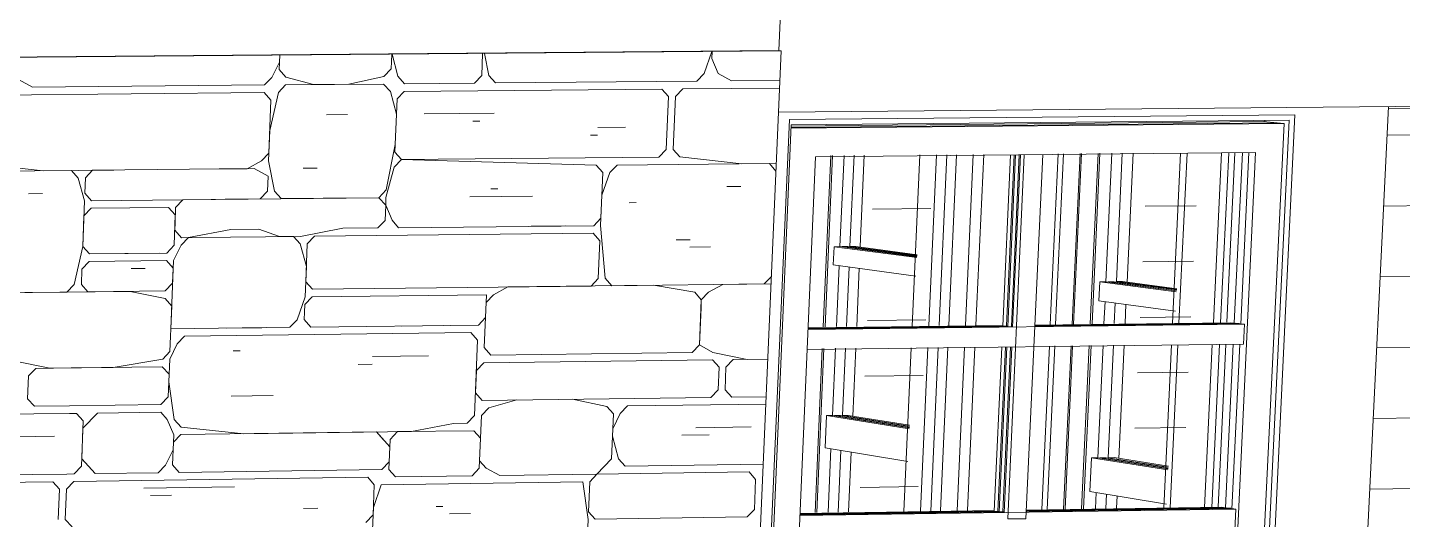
# Model space of a CAD drawing. Header units: inches. Extents: x 205 to 211, y -138 to -29.
# Drawn here: x 209.1321 to 209.2479, y -73.0339 to -72.9925 of the extents above; entities that cross this region are included whole.
import ezdxf

# ---------------------------------------------------------------- set-up
doc = ezdxf.new("R2010")
doc.units = ezdxf.units.IN
doc.header["$MEASUREMENT"] = 0
for name, color, linetype, lineweight in [('A-GLAZ', 151, 'Continuous', 13), ('A-WALL', 113, 'Continuous', 13), ('A-WALL-PATT', 111, 'Continuous', 13), ('L-SITE-WALL', 31, 'Continuous', 13)]:
    doc.layers.add(name, color=color, linetype=linetype, lineweight=lineweight)

# ---------------------------------------------------------------- blocks, each defined once
blk = doc.blocks.new('FP_112-160')
at = {"layer": 'A-WALL-PATT', "lineweight": 9}
for p, q in [((72.29132, -73.00779), (72.29623, -73.00774)), ((72.3143, -73.00755), (72.31859, -73.00751)), ((72.31408, -73.01223), (72.31837, -73.01218)), ((72.2909, -73.01719), (72.29581, -73.01713)), ((72.31386, -73.01691), (72.31814, -73.01686)), ((72.29069, -73.02187), (72.2956, -73.02181)), ((72.31364, -73.02158), (72.31792, -73.02152)), ((72.31342, -73.02625), (72.3177, -73.02619)), ((72.29028, -73.03124), (72.29518, -73.03117))]:
    blk.add_line(p, q, dxfattribs=at)
blk = doc.blocks.new('FP_126-160')
at = {"layer": 'A-WALL-PATT', "lineweight": 9}
for p, q in [((72.2414, -72.9954), (72.24076, -72.99669)), ((72.24142, -72.99481), (72.24137, -72.99604)), ((72.24142, -72.99481), (72.2414, -72.9954)), ((72.2508, -72.99596), (72.25085, -72.99473)), ((72.25087, -72.99473), (72.25137, -72.9966)), ((72.25842, -72.99653), (72.2585, -72.99467)), ((72.25866, -72.99467), (72.25901, -72.99653)), ((72.2778, -72.99451), (72.27715, -72.99637)), ((72.27782, -72.99451), (72.27779, -72.99509)), ((72.27779, -72.99509), (72.27832, -72.99636)), ((72.24137, -72.99604), (72.24194, -72.99668)), ((72.24722, -72.99727), (72.25019, -72.99661)), ((72.25019, -72.99661), (72.2508, -72.99596)), ((72.25137, -72.9966), (72.25193, -72.99723)), ((72.25781, -72.99718), (72.25842, -72.99653)), ((72.25957, -72.99716), (72.25901, -72.99653)), ((72.27715, -72.99637), (72.27654, -72.99701)), ((72.27832, -72.99636), (72.27946, -72.99699)), ((72.21943, -72.99687), (72.22059, -72.99751)), ((72.22059, -72.99751), (72.24014, -72.99733)), ((72.24076, -72.99669), (72.24014, -72.99733)), ((72.2413, -72.99796), (72.24191, -72.99732)), ((72.25016, -72.99725), (72.24191, -72.99732)), ((72.24194, -72.99668), (72.24427, -72.9973)), ((72.24427, -72.9973), (72.24722, -72.99727)), ((72.25016, -72.99725), (72.25073, -72.99788)), ((72.2519, -72.99787), (72.27359, -72.99768)), ((72.25193, -72.99723), (72.25781, -72.99718)), ((72.25957, -72.99716), (72.27654, -72.99701)), ((72.27359, -72.99768), (72.27415, -72.99831)), ((72.27535, -72.99766), (72.27474, -72.9983)), ((72.27535, -72.99766), (72.28351, -72.99759)), ((72.27946, -72.99699), (72.28354, -72.99695)), ((72.2164, -72.99819), (72.24011, -72.99797)), ((72.24011, -72.99797), (72.24068, -72.99861)), ((72.24068, -72.99861), (72.2405, -73.00309)), ((72.2413, -72.99796), (72.24058, -73.00117)), ((72.25073, -72.99788), (72.25124, -72.99979)), ((72.25111, -73.00299), (72.25129, -72.99851)), ((72.25129, -72.99851), (72.2519, -72.99787)), ((72.27415, -72.99831), (72.27396, -73.00276)), ((72.27474, -72.9983), (72.27454, -73.00276)), ((72.24535, -72.99985), (72.24712, -72.99983)), ((72.25124, -72.99979), (72.25113, -73.00235)), ((72.25359, -72.99977), (72.25946, -72.99972)), ((72.24058, -73.00117), (72.24048, -73.00373)), ((72.25767, -73.00037), (72.25826, -73.00037)), ((72.2682, -73.00091), (72.27054, -73.00089)), ((72.25113, -73.00235), (72.25039, -73.00618)), ((72.26759, -73.00155), (72.26817, -73.00155)), ((72.2405, -73.00309), (72.23989, -73.00373)), ((72.25105, -73.00426), (72.25167, -73.00362)), ((72.25167, -73.00362), (72.25111, -73.00299)), ((72.25167, -73.00362), (72.27335, -73.00341)), ((72.26806, -73.00409), (72.25167, -73.00362)), ((72.27396, -73.00276), (72.27335, -73.00341)), ((72.27454, -73.00276), (72.2751, -73.00339)), ((72.2751, -73.00339), (72.28032, -73.00397)), ((72.22389, -73.00453), (72.21081, -73.00466)), ((72.21619, -73.00397), (72.22151, -73.00456)), ((72.22151, -73.00456), (72.22744, -73.0045)), ((72.22389, -73.00453), (72.22445, -73.00517)), ((72.22505, -73.00516), (72.22566, -73.00452)), ((72.22566, -73.00452), (72.23927, -73.00438)), ((72.23632, -73.00441), (72.23868, -73.00439)), ((72.23868, -73.00439), (72.23989, -73.00373)), ((72.23927, -73.00438), (72.24043, -73.00501)), ((72.24048, -73.00373), (72.24097, -73.00628)), ((72.2434, -73.00434), (72.24458, -73.00433)), ((72.25105, -73.00426), (72.25036, -73.00682)), ((72.26806, -73.00409), (72.26862, -73.00472)), ((72.26846, -73.00854), (72.26862, -73.00472)), ((72.2692, -73.00472), (72.26854, -73.00663)), ((72.2692, -73.00472), (72.26982, -73.00408)), ((72.28265, -73.00395), (72.26982, -73.00408)), ((72.28032, -73.00397), (72.28323, -73.00394)), ((72.28265, -73.00395), (72.2832, -73.00458)), ((72.2832, -73.00458), (72.2832, -73.00458)), ((72.22497, -73.00708), (72.22445, -73.00517)), ((72.225, -73.00644), (72.22505, -73.00516)), ((72.24043, -73.00501), (72.24038, -73.00629)), ((72.27907, -73.00589), (72.28024, -73.00588)), ((72.22025, -73.00649), (72.22144, -73.00648)), ((72.22483, -73.01093), (72.22497, -73.00708)), ((72.225, -73.00644), (72.22557, -73.00708)), ((72.22557, -73.00708), (72.23326, -73.007)), ((72.23326, -73.007), (72.23265, -73.00765)), ((72.24977, -73.00683), (72.23326, -73.007)), ((72.23976, -73.00693), (72.23563, -73.00697)), ((72.23681, -73.00696), (72.23858, -73.00694)), ((72.24038, -73.00629), (72.23976, -73.00693)), ((72.24097, -73.00628), (72.24153, -73.00691)), ((72.24153, -73.00691), (72.24977, -73.00683)), ((72.24507, -73.00688), (72.24683, -73.00686)), ((72.24977, -73.00683), (72.25039, -73.00618)), ((72.25034, -73.00746), (72.24977, -73.00683)), ((72.25036, -73.00682), (72.25034, -73.00746)), ((72.25741, -73.00675), (72.26269, -73.00669)), ((72.2592, -73.00609), (72.25978, -73.00609)), ((72.26854, -73.00663), (72.26843, -73.00918)), ((72.22493, -73.00837), (72.22554, -73.00772)), ((72.23206, -73.00765), (72.22554, -73.00772)), ((72.23206, -73.00765), (72.23262, -73.00828)), ((72.23265, -73.00765), (72.2326, -73.00892)), ((72.25031, -73.0081), (72.25029, -73.00874)), ((72.25031, -73.0081), (72.25034, -73.00746)), ((72.25034, -73.00746), (72.25087, -73.00873)), ((72.27085, -73.00725), (72.27143, -73.00724)), ((72.22493, -73.00837), (72.22483, -73.01093)), ((72.23252, -73.01084), (72.23262, -73.00828)), ((72.2326, -73.00892), (72.23257, -73.00956)), ((72.2326, -73.00892), (72.23262, -73.00828)), ((72.24673, -73.00941), (72.24317, -73.01009)), ((72.24967, -73.00938), (72.24673, -73.00941)), ((72.25029, -73.00874), (72.24967, -73.00938)), ((72.25087, -73.00873), (72.25143, -73.00936)), ((72.25143, -73.00936), (72.26785, -73.00919)), ((72.26258, -73.00924), (72.26551, -73.00921)), ((72.26846, -73.00854), (72.26785, -73.00919)), ((72.26843, -73.00918), (72.26883, -73.01362)), ((72.23257, -73.00956), (72.23314, -73.0102)), ((72.23311, -73.01084), (72.23373, -73.01019)), ((72.23314, -73.0102), (72.23727, -73.01015)), ((72.23373, -73.01019), (72.2373, -73.00951)), ((72.24317, -73.01009), (72.23727, -73.01015)), ((72.2373, -73.00951), (72.23966, -73.00949)), ((72.23966, -73.00949), (72.2414, -73.01011)), ((72.2414, -73.01011), (72.24258, -73.0101)), ((72.24258, -73.0101), (72.24315, -73.01073)), ((72.24373, -73.01072), (72.24435, -73.01008)), ((72.24435, -73.01008), (72.26782, -73.00982)), ((72.26782, -73.00982), (72.26838, -73.01045)), ((72.26824, -73.01363), (72.26838, -73.01045)), ((72.2748, -73.01038), (72.27597, -73.01037)), ((72.22411, -73.01414), (72.22483, -73.01093)), ((72.22483, -73.01093), (72.2254, -73.01156)), ((72.2254, -73.01156), (72.23191, -73.01149)), ((72.22836, -73.01153), (72.23131, -73.0115)), ((72.23191, -73.01149), (72.23252, -73.01084)), ((72.23311, -73.01084), (72.23247, -73.01212)), ((72.24315, -73.01073), (72.24366, -73.01264)), ((72.24373, -73.01072), (72.24361, -73.01391)), ((72.27594, -73.011), (72.27769, -73.01098)), ((72.22475, -73.01285), (72.22471, -73.01413)), ((72.22475, -73.01285), (72.22537, -73.0122)), ((72.22537, -73.0122), (72.23188, -73.01213)), ((72.2289, -73.0128), (72.23008, -73.01279)), ((72.23188, -73.01213), (72.23245, -73.01276)), ((72.23247, -73.01212), (72.23225, -73.01787)), ((72.2324, -73.01404), (72.23245, -73.01276)), ((72.24366, -73.01264), (72.24356, -73.01519)), ((72.2324, -73.01404), (72.23178, -73.01469)), ((72.24361, -73.01391), (72.24417, -73.01454)), ((72.26824, -73.01363), (72.26763, -73.01427)), ((72.26883, -73.01362), (72.26938, -73.01425)), ((72.28282, -73.01346), (72.28221, -73.0141)), ((72.28282, -73.01346), (72.28282, -73.01346)), ((72.21043, -73.01493), (72.2235, -73.01478)), ((72.21994, -73.01482), (72.22883, -73.01472)), ((72.22411, -73.01414), (72.2235, -73.01478)), ((72.22471, -73.01413), (72.22527, -73.01476)), ((72.22527, -73.01476), (72.23178, -73.01469)), ((72.22883, -73.01472), (72.23176, -73.01533)), ((72.24356, -73.01519), (72.24289, -73.01711)), ((72.24353, -73.01583), (72.24414, -73.01518)), ((72.24414, -73.01518), (72.25883, -73.01501)), ((72.24417, -73.01454), (72.26763, -73.01427)), ((72.25883, -73.01501), (72.25878, -73.01628)), ((72.2588, -73.01565), (72.25941, -73.015)), ((72.25941, -73.015), (72.26061, -73.01435)), ((72.26061, -73.01435), (72.27289, -73.01421)), ((72.26938, -73.01425), (72.28221, -73.0141)), ((72.27289, -73.01421), (72.27636, -73.0148)), ((72.27636, -73.0148), (72.27691, -73.01543)), ((72.27752, -73.01479), (72.27691, -73.01543)), ((72.27752, -73.01479), (72.27872, -73.01414)), ((72.27872, -73.01414), (72.28279, -73.0141)), ((72.23176, -73.01533), (72.23232, -73.01596)), ((72.2323, -73.0166), (72.23232, -73.01596)), ((72.24351, -73.01646), (72.24353, -73.01583)), ((72.25878, -73.01628), (72.25864, -73.01946)), ((72.25875, -73.01692), (72.25878, -73.01628)), ((72.25878, -73.01628), (72.2588, -73.01565)), ((72.27691, -73.01543), (72.27675, -73.01924)), ((72.27675, -73.01924), (72.27689, -73.01607)), ((72.27691, -73.01543), (72.27689, -73.01607)), ((72.2323, -73.0166), (72.23217, -73.01979)), ((72.24228, -73.01775), (72.24289, -73.01711)), ((72.24351, -73.01646), (72.24348, -73.0171)), ((72.24348, -73.0171), (72.24404, -73.01773)), ((72.25875, -73.01692), (72.25814, -73.01756)), ((72.23225, -73.01787), (72.24228, -73.01775)), ((72.23341, -73.0185), (72.23279, -73.01914)), ((72.25752, -73.0182), (72.23341, -73.0185)), ((72.23697, -73.01782), (72.23992, -73.01778)), ((72.24404, -73.01773), (72.25814, -73.01756)), ((72.25168, -73.01764), (72.25521, -73.0176)), ((72.25752, -73.0182), (72.25808, -73.01883)), ((72.23217, -73.01979), (72.23156, -73.02043)), ((72.23279, -73.01914), (72.23215, -73.02043)), ((72.23749, -73.01972), (72.23808, -73.01972)), ((72.25808, -73.01883), (72.25782, -73.02519)), ((72.25864, -73.01946), (72.2592, -73.02009)), ((72.27614, -73.01988), (72.27675, -73.01924)), ((72.27675, -73.01924), (72.27789, -73.01986)), ((72.21913, -73.02059), (72.22207, -73.02119)), ((72.2274, -73.02113), (72.23156, -73.02043)), ((72.23215, -73.02043), (72.23208, -73.02234)), ((72.24803, -73.02087), (72.24921, -73.02085)), ((72.24923, -73.02021), (72.25393, -73.02016)), ((72.25859, -73.02073), (72.25798, -73.02138)), ((72.25859, -73.02073), (72.27786, -73.02049)), ((72.2592, -73.02009), (72.27614, -73.01988)), ((72.27786, -73.02049), (72.27841, -73.02112)), ((72.27789, -73.01986), (72.28077, -73.02045)), ((72.27899, -73.02111), (72.2796, -73.02047)), ((72.2796, -73.02047), (72.28251, -73.02043)), ((72.28077, -73.02045), (72.28251, -73.02043)), ((72.22027, -73.02185), (72.22019, -73.02377)), ((72.22027, -73.02185), (72.22088, -73.02121)), ((72.22088, -73.02121), (72.22384, -73.02117)), ((72.22207, -73.02119), (72.2274, -73.02113)), ((72.23153, -73.02107), (72.22384, -73.02117)), ((72.23153, -73.02107), (72.2321, -73.0217)), ((72.23203, -73.02362), (72.2321, -73.0217)), ((72.25798, -73.02138), (72.2579, -73.02328)), ((72.27841, -73.02112), (72.27833, -73.02302)), ((72.27899, -73.02111), (72.27891, -73.02301)), ((72.23208, -73.02234), (72.23254, -73.02552)), ((72.2579, -73.02328), (72.25846, -73.02391)), ((72.27772, -73.02366), (72.27833, -73.02302)), ((72.27891, -73.02301), (72.27947, -73.02363)), ((72.22019, -73.02377), (72.22076, -73.0244)), ((72.22076, -73.0244), (72.22372, -73.02436)), ((72.22372, -73.02436), (72.23141, -73.02426)), ((72.23203, -73.02362), (72.23141, -73.02426)), ((72.23734, -73.02355), (72.24087, -73.0235)), ((72.27772, -73.02366), (72.25846, -73.02391)), ((72.25902, -73.02454), (72.26139, -73.02387)), ((72.26606, -73.02381), (72.26895, -73.02441)), ((72.26895, -73.02441), (72.26951, -73.02503)), ((72.27009, -73.02502), (72.2707, -73.02438)), ((72.2707, -73.02438), (72.28235, -73.02423)), ((72.27947, -73.02363), (72.28237, -73.0236)), ((72.21184, -73.02516), (72.2237, -73.025)), ((72.22429, -73.025), (72.2237, -73.025)), ((72.22429, -73.025), (72.22486, -73.02563)), ((72.22483, -73.02626), (72.22607, -73.02497)), ((72.23139, -73.0249), (72.22607, -73.02497)), ((72.23139, -73.0249), (72.23195, -73.02553)), ((72.23249, -73.0268), (72.23195, -73.02553)), ((72.23254, -73.02552), (72.23311, -73.02615)), ((72.25721, -73.02583), (72.25782, -73.02519)), ((72.25841, -73.02518), (72.25822, -73.02962)), ((72.25841, -73.02518), (72.25902, -73.02454)), ((72.26935, -73.02883), (72.26951, -73.02503)), ((72.27009, -73.02502), (72.26946, -73.0263)), ((72.22486, -73.02563), (72.22471, -73.02945)), ((72.22474, -73.02882), (72.22483, -73.02626)), ((72.23308, -73.02679), (72.24956, -73.02657)), ((72.23311, -73.02615), (72.23839, -73.02672)), ((72.23839, -73.02672), (72.2525, -73.02653)), ((72.23839, -73.02672), (72.24251, -73.02666)), ((72.24956, -73.02657), (72.25068, -73.02782)), ((72.24956, -73.02657), (72.25012, -73.0272)), ((72.25071, -73.02719), (72.25132, -73.02654)), ((72.25132, -73.02654), (72.25777, -73.02646)), ((72.2525, -73.02653), (72.25604, -73.02585)), ((72.25604, -73.02585), (72.25721, -73.02583)), ((72.25777, -73.02646), (72.25833, -73.02708)), ((72.26946, -73.0263), (72.26943, -73.02693)), ((72.27645, -73.02621), (72.2811, -73.02614)), ((72.2177, -73.027), (72.22244, -73.02693)), ((72.23239, -73.02935), (72.23247, -73.02744)), ((72.23244, -73.02807), (72.23249, -73.0268)), ((72.23247, -73.02744), (72.23308, -73.02679)), ((72.25061, -73.02973), (72.25071, -73.02719)), ((72.25833, -73.02708), (72.25825, -73.02899)), ((72.26943, -73.02693), (72.26993, -73.02883)), ((72.27526, -73.02685), (72.27758, -73.02682)), ((72.2253, -73.02945), (72.22474, -73.02882)), ((72.2318, -73.02936), (72.23244, -73.02807)), ((72.25002, -73.02974), (72.25063, -73.02909)), ((72.25825, -73.02899), (72.25881, -73.02962)), ((72.26935, -73.02883), (72.26813, -73.03012)), ((72.26993, -73.02883), (72.27049, -73.02945)), ((72.21165, -73.03028), (72.2235, -73.03011)), ((72.2241, -73.0301), (72.2235, -73.03011)), ((72.22471, -73.02945), (72.2241, -73.0301)), ((72.2253, -73.02945), (72.22587, -73.03008)), ((72.22587, -73.03008), (72.23119, -73.03)), ((72.2318, -73.02936), (72.23119, -73.03)), ((72.23239, -73.02935), (72.23296, -73.02998)), ((72.23296, -73.02998), (72.25002, -73.02974)), ((72.25061, -73.02973), (72.25117, -73.03036)), ((72.25822, -73.02962), (72.25761, -73.03027)), ((72.25881, -73.02962), (72.25995, -73.03023)), ((72.25995, -73.03023), (72.26813, -73.03012)), ((72.26752, -73.03076), (72.26813, -73.03012)), ((72.26813, -73.03012), (72.28093, -73.02994)), ((72.27049, -73.02945), (72.28212, -73.02929)), ((72.28149, -73.03056), (72.28093, -73.02994)), ((72.20925, -73.03095), (72.2223, -73.03076)), ((72.22286, -73.03139), (72.2223, -73.03076)), ((72.22277, -73.03394), (72.22286, -73.03139)), ((72.22346, -73.03139), (72.22336, -73.03394)), ((72.22407, -73.03074), (72.22346, -73.03139)), ((72.22407, -73.03074), (72.24882, -73.03039)), ((72.22996, -73.03129), (72.23762, -73.03118)), ((72.24882, -73.03039), (72.24938, -73.03102)), ((72.24938, -73.03102), (72.24928, -73.03356)), ((72.24997, -73.03101), (72.2493, -73.03292)), ((72.24997, -73.03101), (72.26693, -73.03077)), ((72.25117, -73.03036), (72.25761, -73.03027)), ((72.26693, -73.03077), (72.26738, -73.03393)), ((72.26752, -73.03076), (72.26741, -73.03329)), ((72.28138, -73.03309), (72.28149, -73.03056)), ((72.28207, -73.03055), (72.28207, -73.03055)), ((72.23052, -73.03192), (72.23229, -73.0319)), ((72.24343, -73.03301), (72.24461, -73.03299)), ((72.24928, -73.03356), (72.24867, -73.0342)), ((72.2493, -73.03292), (72.24917, -73.0361)), ((72.25458, -73.03285), (72.25516, -73.03284)), ((72.25572, -73.03346), (72.25748, -73.03344)), ((72.26741, -73.03329), (72.26797, -73.03392)), ((72.28077, -73.03373), (72.28138, -73.03309)), ((72.28196, -73.03308), (72.28196, -73.03308)), ((72.22336, -73.03394), (72.22393, -73.03456)), ((72.26738, -73.03393), (72.2673, -73.03582)), ((72.26797, -73.03392), (72.28077, -73.03373))]:
    blk.add_line(p, q, dxfattribs=at)
blk = doc.blocks.new('FP_127-160')
at = {"layer": 'A-WALL-PATT', "lineweight": 9}
blk.add_line((72.33477, -72.99932), (72.33864, -72.99929), dxfattribs=at)
blk = doc.blocks.new('FP_128-160')
at = {"layer": 'A-WALL-PATT', "lineweight": 9}
for p, q in [((72.33466, -73.00156), (72.33853, -73.00153)), ((72.33437, -73.00754), (72.33824, -73.0075)), ((72.33408, -73.01351), (72.33794, -73.01347)), ((72.33379, -73.01947), (72.33765, -73.01942)), ((72.3335, -73.02543), (72.33736, -73.02538)), ((72.33321, -73.03138), (72.33707, -73.03132)), ((72.33292, -73.03732), (72.33678, -73.03726)), ((72.33263, -73.04326), (72.33648, -73.04319)), ((72.33234, -73.04918), (72.33619, -73.04912)), ((72.33205, -73.05511), (72.3359, -73.05503)), ((72.33176, -73.06102), (72.33561, -73.06095)), ((72.33148, -73.06693), (72.33532, -73.06685)), ((72.33119, -73.07283), (72.33503, -73.07275)), ((72.3309, -73.07872), (72.33475, -73.07864)), ((72.33061, -73.08461), (72.33446, -73.08452)), ((72.33033, -73.09049), (72.33417, -73.0904)), ((72.33004, -73.09637), (72.33388, -73.09627))]:
    blk.add_line(p, q, dxfattribs=at)

msp = doc.modelspace()

# ---------------------------------------------------------------- linework, layer by layer
at = {"layer": 'A-GLAZ', "lineweight": 9}
for p, q in [((209.19624, -73.00024), (209.23881, -72.99985)), ((209.23881, -72.99985), (209.23389, -73.10265)), ((209.24668, -72.99914), (209.24165, -73.10245)), ((209.19171, -73.10375), (209.19624, -73.00024)), ((209.19188, -73.10374), (209.1964, -73.0007)), ((209.19639, -73.00091), (209.23732, -73.00052)), ((209.23732, -73.00052), (209.19639, -73.00091)), ((209.23789, -73.00057), (209.19639, -73.00096)), ((209.1964, -73.0007), (209.23831, -73.00031)), ((209.19641, -73.0008), (209.23615, -73.00042)), ((209.23301, -73.10257), (209.23789, -73.00057)), ((209.23831, -73.00031), (209.2334, -73.10267)), ((209.23615, -73.00042), (209.23732, -73.00052)), ((209.23628, -73.00043), (209.23628, -73.00032)), ((209.23732, -73.00052), (209.23789, -73.00057)), ((209.19404, -73.10358), (209.19845, -73.00339)), ((209.19845, -73.00339), (209.2355, -73.00302)), ((209.19973, -73.00327), (209.19909, -73.0177)), ((209.19924, -73.0177), (209.19987, -73.00327)), ((209.20084, -73.00326), (209.2005, -73.01095)), ((209.20133, -73.01095), (209.20168, -73.00325)), ((209.20133, -73.01095), (209.20168, -73.00325)), ((209.20168, -73.00325), (209.20133, -73.01095)), ((209.20255, -73.00324), (209.20221, -73.01095)), ((209.20723, -73.00323), (209.20659, -73.01764)), ((209.20798, -73.01762), (209.20863, -73.00322)), ((209.2095, -73.00321), (209.20885, -73.01761)), ((209.21031, -73.00321), (209.20966, -73.01761)), ((209.21107, -73.01759), (209.21172, -73.0032)), ((209.21194, -73.01758), (209.2126, -73.00319)), ((209.2126, -73.00319), (209.21194, -73.01758)), ((209.21887, -73.00313), (209.21821, -73.0175)), ((209.21866, -73.0175), (209.21932, -73.00312)), ((209.22072, -73.00311), (209.22005, -73.01748)), ((209.22017, -73.01748), (209.22084, -73.00311)), ((209.22223, -73.0031), (209.22156, -73.01747)), ((209.22173, -73.01746), (209.22239, -73.00309)), ((209.2234, -73.00308), (209.22289, -73.01391)), ((209.22377, -73.0139), (209.22427, -73.00308)), ((209.22377, -73.0139), (209.22427, -73.00308)), ((209.22427, -73.00308), (209.22377, -73.0139)), ((209.22518, -73.00307), (209.22467, -73.01395)), ((209.22851, -73.01741), (209.22918, -73.00307)), ((209.22904, -73.01741), (209.22972, -73.00307)), ((209.22972, -73.00307), (209.22904, -73.01741)), ((209.2355, -73.00302), (209.23075, -73.10263)), ((209.23194, -73.01738), (209.23262, -73.00304)), ((209.23255, -73.01737), (209.23323, -73.00304)), ((209.23308, -73.01733), (209.23376, -73.00304)), ((209.23438, -73.00303), (209.2337, -73.0174)), ((209.23424, -73.01749), (209.23493, -73.00303)), ((209.23424, -73.01749), (209.23493, -73.00303)), ((209.23493, -73.00303), (209.23424, -73.01749)), ((209.20043, -73.01256), (209.2002, -73.01769)), ((209.20104, -73.01768), (209.20126, -73.01267)), ((209.20104, -73.01768), (209.20126, -73.01267)), ((209.20126, -73.01267), (209.20104, -73.01768)), ((209.20212, -73.01278), (209.20191, -73.01767)), ((209.22282, -73.01558), (209.22273, -73.01745)), ((209.2236, -73.01744), (209.22368, -73.01569)), ((209.2236, -73.01744), (209.22368, -73.01569)), ((209.22368, -73.01569), (209.2236, -73.01744)), ((209.22458, -73.01581), (209.22451, -73.01743)), ((209.19901, -73.01953), (209.1984, -73.03335)), ((209.19854, -73.03335), (209.19915, -73.01953)), ((209.20012, -73.01952), (209.19987, -73.02518)), ((209.2007, -73.02518), (209.20096, -73.01951)), ((209.2007, -73.02518), (209.20096, -73.01951)), ((209.20096, -73.01951), (209.2007, -73.02518)), ((209.20183, -73.0195), (209.20157, -73.02523)), ((209.2065, -73.01947), (209.20588, -73.03326)), ((209.20728, -73.03324), (209.2079, -73.01945)), ((209.20876, -73.01944), (209.20814, -73.03323)), ((209.20958, -73.01943), (209.20895, -73.03322)), ((209.21036, -73.0332), (209.21099, -73.01942)), ((209.21123, -73.03319), (209.21186, -73.01941)), ((209.21186, -73.01941), (209.21123, -73.03319)), ((209.21813, -73.01933), (209.21749, -73.0331)), ((209.21794, -73.03309), (209.21858, -73.01932)), ((209.21997, -73.01931), (209.21933, -73.03307)), ((209.21945, -73.03307), (209.22009, -73.01931)), ((209.22148, -73.01929), (209.22084, -73.03305)), ((209.221, -73.03304), (209.22164, -73.01929)), ((209.22265, -73.01928), (209.22221, -73.02874)), ((209.22308, -73.02874), (209.22352, -73.01926)), ((209.22308, -73.02874), (209.22352, -73.01926)), ((209.22352, -73.01926), (209.22308, -73.02874)), ((209.22442, -73.01925), (209.22398, -73.02879)), ((209.22778, -73.03297), (209.22842, -73.01924)), ((209.22831, -73.03296), (209.22896, -73.01923)), ((209.22896, -73.01923), (209.22831, -73.03296)), ((209.2312, -73.03292), (209.23185, -73.0192)), ((209.23181, -73.03292), (209.23246, -73.01919)), ((209.23234, -73.03287), (209.23299, -73.01919)), ((209.23362, -73.01918), (209.23296, -73.03295)), ((209.2335, -73.03306), (209.23416, -73.01917)), ((209.2335, -73.03306), (209.23416, -73.01917)), ((209.23416, -73.01917), (209.2335, -73.03306)), ((209.19974, -73.02798), (209.19951, -73.03333)), ((209.20034, -73.03332), (209.20057, -73.02812)), ((209.20034, -73.03332), (209.20057, -73.02812)), ((209.20057, -73.02812), (209.20034, -73.03332)), ((209.20144, -73.02826), (209.20121, -73.03331)), ((209.22207, -73.03166), (209.22201, -73.03303)), ((209.22288, -73.03302), (209.22293, -73.0318)), ((209.22288, -73.03302), (209.22293, -73.0318)), ((209.22293, -73.0318), (209.22288, -73.03302)), ((209.22383, -73.03194), (209.22378, -73.033))]:
    msp.add_line(p, q, dxfattribs=at)
at = {"layer": 'A-GLAZ'}
for p, q in [((209.2142, -73.01764), (209.21485, -73.00322)), ((209.21517, -73.00322), (209.21451, -73.01763)), ((209.21602, -73.00321), (209.21462, -73.0339)), ((209.21462, -73.01768), (209.21528, -73.00322)), ((209.2156, -73.00322), (209.21494, -73.01768)), ((209.21504, -73.01773), (209.2157, -73.00322)), ((209.21616, -73.03388), (209.21757, -73.0032)), ((209.2, -73.01096), (209.19993, -73.01249)), ((209.2005, -73.01095), (209.2, -73.01096)), ((209.20697, -73.01188), (209.2, -73.01096)), ((209.2005, -73.01095), (209.20698, -73.01181)), ((209.20698, -73.01179), (209.20067, -73.01095)), ((209.20117, -73.01095), (209.20067, -73.01095)), ((209.20117, -73.01095), (209.20699, -73.01172)), ((209.207, -73.0117), (209.20133, -73.01095)), ((209.20184, -73.01095), (209.20133, -73.01095)), ((209.20184, -73.01095), (209.20701, -73.01163)), ((209.19993, -73.01249), (209.2069, -73.01343)), ((209.22237, -73.01391), (209.2223, -73.01551)), ((209.22882, -73.01476), (209.22237, -73.01391)), ((209.2229, -73.01391), (209.22237, -73.01391)), ((209.2229, -73.01391), (209.22883, -73.01469)), ((209.22883, -73.01467), (209.22307, -73.01391)), ((209.22359, -73.01391), (209.22307, -73.01391)), ((209.22359, -73.01391), (209.22884, -73.0146)), ((209.22885, -73.01457), (209.22377, -73.0139)), ((209.22429, -73.0139), (209.22377, -73.0139)), ((209.22429, -73.0139), (209.22886, -73.0145)), ((209.2223, -73.01551), (209.22874, -73.01638)), ((209.23457, -73.01749), (209.19781, -73.01794)), ((209.21691, -73.01762), (209.23381, -73.01741)), ((209.23414, -73.01744), (209.21691, -73.01765)), ((209.21691, -73.01767), (209.23424, -73.01746)), ((209.21692, -73.01756), (209.23338, -73.01736)), ((209.2337, -73.0174), (209.21692, -73.0176)), ((209.23338, -73.01736), (209.2337, -73.0174)), ((209.23381, -73.01741), (209.23414, -73.01744)), ((209.23424, -73.01746), (209.23457, -73.01749)), ((209.23449, -73.01917), (209.23457, -73.01749)), ((209.21504, -73.01768), (209.19782, -73.01789)), ((209.19782, -73.0179), (209.21504, -73.01769)), ((209.19783, -73.0178), (209.2142, -73.0176)), ((209.21462, -73.01763), (209.19783, -73.01784)), ((209.19783, -73.01785), (209.21462, -73.01764)), ((209.19774, -73.01963), (209.23449, -73.01917)), ((209.21349, -73.03323), (209.21412, -73.01942)), ((209.21443, -73.01942), (209.2138, -73.03323)), ((209.21391, -73.03329), (209.21454, -73.01942)), ((209.21486, -73.01941), (209.21422, -73.03328)), ((209.21433, -73.03334), (209.21496, -73.01941)), ((209.19937, -73.02518), (209.19925, -73.0279)), ((209.20632, -73.02629), (209.19937, -73.02518)), ((209.19987, -73.02518), (209.19937, -73.02518)), ((209.19987, -73.02518), (209.20633, -73.02621)), ((209.20634, -73.02618), (209.20004, -73.02518)), ((209.20054, -73.02518), (209.20004, -73.02518)), ((209.20054, -73.02518), (209.20635, -73.0261)), ((209.20635, -73.02608), (209.2007, -73.02518)), ((209.2012, -73.02518), (209.2007, -73.02518)), ((209.2012, -73.02518), (209.20636, -73.02599)), ((209.19925, -73.0279), (209.2062, -73.02905)), ((209.22169, -73.02874), (209.22155, -73.03158)), ((209.22811, -73.02977), (209.22169, -73.02874)), ((209.22221, -73.02874), (209.22169, -73.02874)), ((209.22221, -73.02874), (209.22812, -73.02968)), ((209.22813, -73.02965), (209.22238, -73.02874)), ((209.2229, -73.02874), (209.22238, -73.02874)), ((209.2229, -73.02874), (209.22814, -73.02957)), ((209.2236, -73.02873), (209.22308, -73.02874)), ((209.22814, -73.02954), (209.22308, -73.02874)), ((209.2236, -73.02873), (209.22815, -73.02946)), ((209.22155, -73.03158), (209.22798, -73.03264)), ((209.23383, -73.03306), (209.19712, -73.0336)), ((209.21433, -73.03328), (209.19713, -73.03353)), ((209.19713, -73.03355), (209.21433, -73.0333)), ((209.21391, -73.03323), (209.19714, -73.03347)), ((209.19714, -73.03349), (209.21391, -73.03324)), ((209.19715, -73.03343), (209.21349, -73.03319)), ((209.23296, -73.03295), (209.21623, -73.03319)), ((209.21623, -73.03321), (209.23307, -73.03296)), ((209.2334, -73.033), (209.21623, -73.03325)), ((209.21623, -73.03327), (209.2335, -73.03301)), ((209.21624, -73.03315), (209.23264, -73.0329)), ((209.23264, -73.0329), (209.23296, -73.03295)), ((209.23307, -73.03296), (209.2334, -73.033)), ((209.2335, -73.03301), (209.23383, -73.03306)), ((209.23369, -73.03603), (209.23383, -73.03306)), ((209.21462, -73.0339), (209.21616, -73.03388))]:
    msp.add_line(p, q, dxfattribs=at)
at = {"layer": 'A-WALL'}
for p, q in [((209.19535, -72.99444), (209.19597, -72.98038)), ((208.99705, -72.99611), (209.19535, -72.99444)), ((209.19535, -72.99962), (209.25314, -72.99908))]:
    msp.add_line(p, q, dxfattribs=at)
at = {"layer": 'L-SITE-WALL'}
for p, q in [((209.19556, -72.99446), (208.99646, -72.99613)), ((209.19049, -73.11038), (209.19556, -72.99446)), ((209.19556, -72.99446), (209.19535, -72.99444))]:
    msp.add_line(p, q, dxfattribs=at)

# ---------------------------------------------------------------- block references
at = {"layer": 'A-WALL', "lineweight": 9}
for name in ['FP_127-160', 'FP_112-160', 'FP_128-160']:
    msp.add_blockref(name, (136.91191, 0), dxfattribs=at)
at = {"layer": 'L-SITE-WALL', "lineweight": 9}
msp.add_blockref('FP_126-160', (136.91191, 0), dxfattribs=at)

doc.saveas('drawing.dxf')
